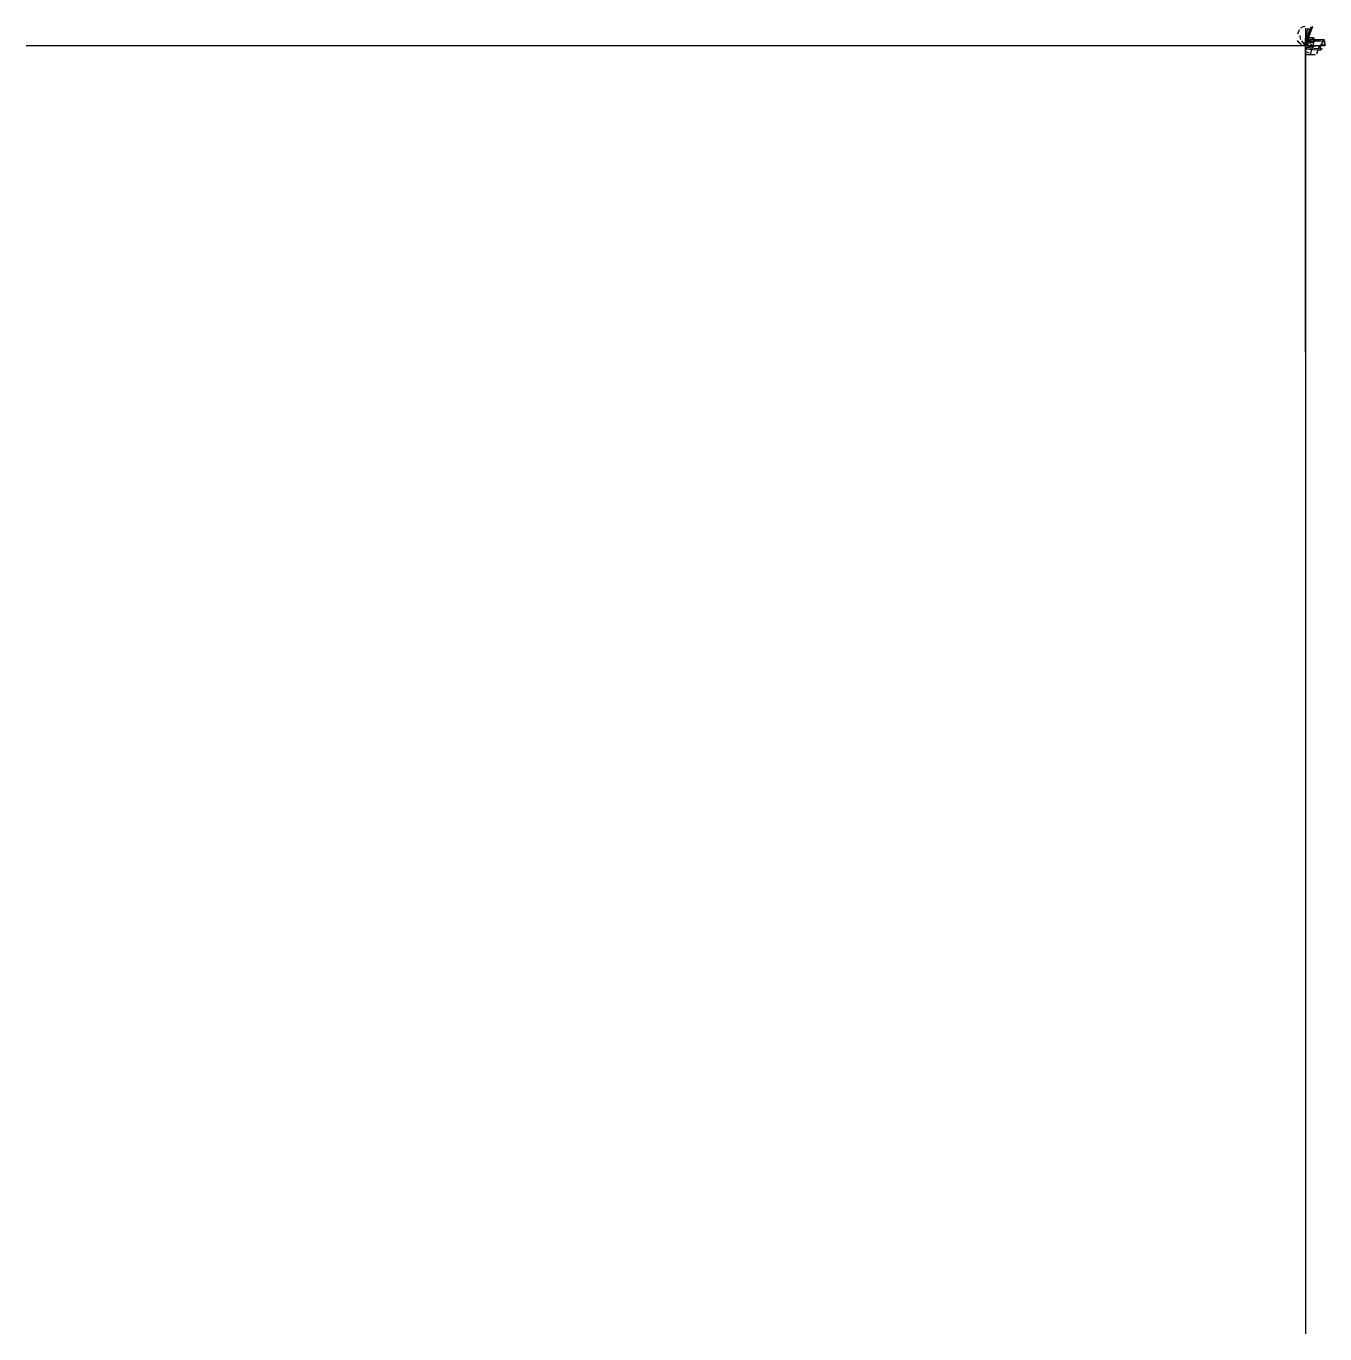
# Model space of a CAD drawing. Header units: metres. Extents: x -71.6 to 1.1, y -72.1 to 1.1.
import ezdxf

# ---------------------------------------------------------------- set-up
doc = ezdxf.new("R2010")
doc.units = ezdxf.units.M

msp = doc.modelspace()

# ---------------------------------------------------------------- linework, layer by layer
at = {"layer": 'MCD_Layer_0'}
for p, q in [((-0.4355, 0.673), (-0.3925, 0.79)), ((-0.3925, 0.79), (-0.3065, 0.915)), ((-0.2595, 1.008), (-0.1275, 1.076)), ((-0.1275, 1.076), (-0.0205, 1.102)), ((0, 0), (0.3565, 1.085)), ((0.3925, 1.085), (0, 0)), ((0, 0.9912), (0, 0)), ((0.0905, 0.946), (0, 0)), ((0, 0), (0.2285, 0.891)), ((0.1845, 0.92), (0.0905, 0.946)), ((0.2705, 0.906), (0.1945, 0.96)), ((0.2555, 1.02), (0.2985, 1.018)), ((0.3135, 0.816), (0.2705, 0.906)), ((0.2985, 1.018), (0.3195, 1.043)), ((0, 0), (-71.6222, 0)), ((-0.3535, 0.165), (-0.4365, 0.292)), ((-0.2285, 0.057), (-0.3535, 0.165)), ((-0.3075, 0.573), (-0.2955, 0.428)), ((-0.2955, 0.428), (-0.2725, 0.349)), ((0, 0), (-0.2005, 0.287)), ((0.0405, 0.006), (-0.1355, 0.046)), ((-0.1165, 0.194), (-0.0255, 0.148)), ((-0.0255, 0.148), (0, 0)), ((-0.022, 0.0285), (-0.025, 0)), ((-0.025, 0), (0, 0)), ((0, 0.1775), (-0.013, 0.1175)), ((0.1455, 0.511), (0, 0)), ((0.4565, 0.469), (0, 0)), ((0, 0), (0, 0.4565)), ((0, 0), (0.4295, 0.427)), ((0, 0), (0, 0.3925)), ((0, 0.3925), (0.779, 0.2775)), ((0, 0), (0, 0.3875)), ((0.3875, 0.385), (0, 0)), ((0.2665, 0.385), (0, 0)), ((0, 0.3565), (1.043, 0.3565)), ((0, 0.2445), (1.066, 0.2725)), ((0, 0), (0, 0.2445)), ((0, 0.2245), (0.19, 0.2245)), ((0, 0.2245), (0.427, 0.1875)), ((0, 0), (0, 0.1775)), ((0, -0.1015), (1.045, 0.0715)), ((0, 0), (0, -0.4925)), ((0.779, 0), (0, 0)), ((0, 0), (0, 0)), ((0, 0), (0, 0)), ((1.085, 0), (0, 0)), ((0, 0), (0, 0)), ((0, 0), (0, 0)), ((0.779, 0), (0, 0)), ((0, 0), (0, 0)), ((0, 0), (0, 0)), ((0, 0), (0, 0)), ((0, 0), (0, 0)), ((0, 0), (0, 0)), ((0, 0), (0, 0)), ((0, 0), (0, 0)), ((0.427, 0), (0, 0)), ((0, 0), (0, 0)), ((0, 0), (0, 0)), ((0.131, 0), (0, 0)), ((0, 0), (0, 0)), ((0, 0), (0, 0)), ((0, 0), (0, 0)), ((0, 0), (0, -0.3215)), ((0.432, 0), (0, 0)), ((0, 0), (0, -0.1015)), ((1.043, 0), (0, 0)), ((0, 0), (0, 0)), ((0, 0), (0, 0)), ((0, 0), (0, 0)), ((0, 0), (0, 0)), ((0, 0), (0, 0)), ((0, 0), (0, 0)), ((0, 0), (0, 0)), ((0, 0), (0, -72.1216)), ((0, 0), (0, -0.1015)), ((0.798, 0), (0, 0)), ((0, 0), (0, 0)), ((0, 0), (0, 0)), ((0, 0), (0, 0)), ((0, 0), (0, 0)), ((0, 0), (0, -0.1455)), ((0.099, 0), (0, 0)), ((0, 0), (0, 0)), ((0, 0), (0, 0)), ((0, 0), (0, 0)), ((0, 0), (0, 0)), ((0, 0), (0, 0)), ((0, 0), (0, 0)), ((0, 0), (0, 0)), ((0, 0), (0, -17.1523)), ((0, -17.1523), (0, 0)), ((0, 0), (0, 0)), ((0, 0), (0, 0)), ((0, 0), (0, 0)), ((0, 0), (0, 0)), ((0, 0), (0, 0)), ((0, 0), (0, 0)), ((0, 0), (0, -8)), ((0, 0), (0, 0)), ((0, 0), (0, 0)), ((0, 0), (0, 0)), ((0, 0), (0, 0)), ((0, 0), (0, 0)), ((0, 0), (0, 0)), ((0.1695, 0.021), (0.0405, 0.006)), ((0.109, 0.0855), (0.099, 0)), ((0.153, 0.4065), (0.131, 0)), ((0.1455, 0.385), (0.1455, 0.511)), ((0.1875, 0.469), (0.4565, 0.469)), ((0.19, 0.2245), (0.385, 0)), ((0.2665, 0.174), (0.2665, 0.385)), ((0.283, -0.4405), (0.432, 0)), ((0.3995, 0.415), (0.3875, 0.385)), ((0.469, 0.4565), (0.427, 0)), ((0.427, 0.1875), (0.427, 0)), ((0.642, -0.4415), (0.779, 0)), ((0.894, -0.2465), (0.798, 0)), ((1.043, 0.3565), (0.816, 0)), ((1.068, 0.2015), (1.043, 0)), ((1.065, 0.2875), (1.085, 0)), ((0, -0.1455), (0.167, -0.0285)), ((0, -0.1015), (0.946, -0.1745)), ((0, -0.1755), (0.833, -0.2485)), ((0, -0.3215), (0.186, -0.3865)), ((0, -0.4925), (0.543, -0.4835)), ((0.833, -0.2485), (0.688, -0.2675))]:
    msp.add_line(p, q, dxfattribs=at)

doc.saveas('drawing.dxf')
